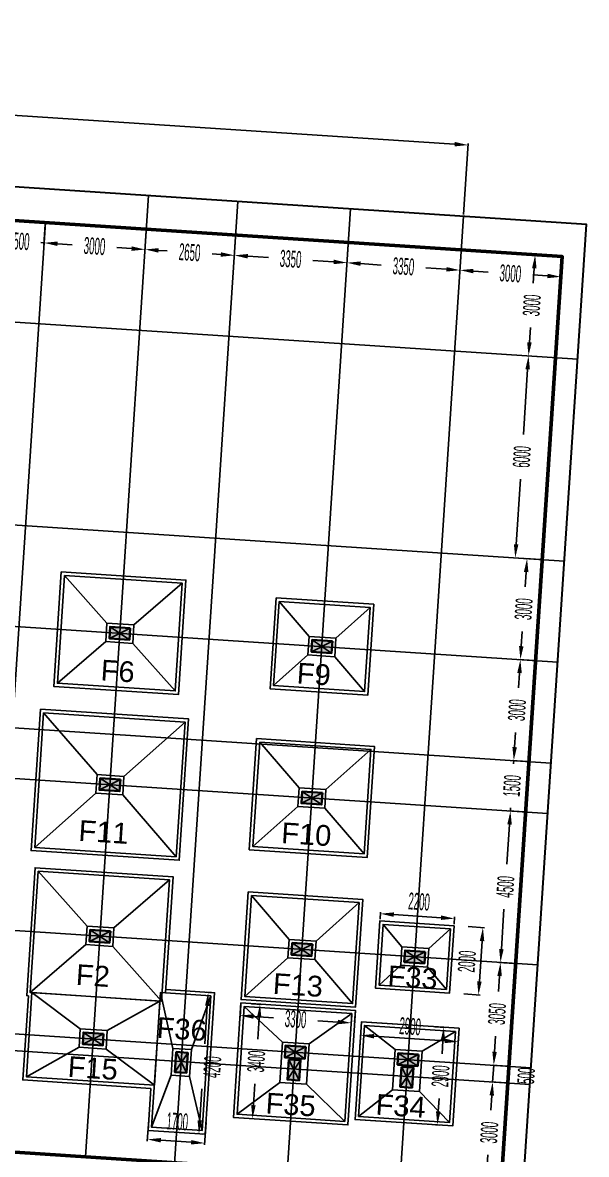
# Model space of a CAD drawing. Header units: millimetres. Extents: x -3092162 to 4513894, y -12317808 to 1849994.
# Drawn here: x 434222.87 to 434239.58, y -5893683.88 to -5893650.34 of the extents above; entities that cross this region are included whole.
import ezdxf

# ---------------------------------------------------------------- set-up
doc = ezdxf.new("R2010")
doc.units = ezdxf.units.MM
doc.header["$LTSCALE"] = 2
doc.header["$MEASUREMENT"] = 0
doc.header["$PDMODE"] = 34
doc.header["$PDSIZE"] = 500
doc.layers.add('cent lines', color=161, linetype='Continuous')
doc.layers.add('sree dim', color=7, linetype='Continuous')
for name, color, linetype, lineweight in [('coloumn', 10, 'Continuous', 35), ('FOUNDATIONS', 250, 'Continuous', 25), ('LINE', 250, 'Continuous', 20)]:
    doc.layers.add(name, color=color, linetype=linetype, lineweight=lineweight)
doc.styles.add('250', font='ARIALN.TTF', dxfattribs={"width": 0.5, "height": 150})
doc.styles.add('style3', font='arialbi.ttf')
doc.dimstyles.new('250', dxfattribs={"dimscale": 0, "dimtxt": 150, "dimasz": 50, "dimexe": 50, "dimexo": 50, "dimgap": 50, "dimtad": 1, "dimdec": 0, "dimzin": 0, "dimdsep": 46, "dimtxsty": '250', "dimblk": 'OBLIQUE', "dimcen": 100, "dimdle": 50, "dimclrd": 256, "dimclre": 256, "dimclrt": 256, "dimadec": 0, "dimazin": 2, "dimtfac": 1, "dimtdec": 0, "dimtofl": 0, "dimtmove": 1, "dimatfit": 0, "dimfxl": 50, "dimtolj": 1, "dimtzin": 0, "dimlwd": -1, "dimlwe": -1, "dimarcsym": 1})

# ---------------------------------------------------------------- blocks, each defined once
blk = doc.blocks.new('1')
at = {"layer": 'coloumn', "ltscale": 100}
blk.add_hatch(color=256, dxfattribs=at).paths.add_polyline_path([(-2340612, -6246414), (-2340262, -6246414), (-2340262, -6245814), (-2340612, -6245814)])
at = {"layer": 'coloumn', "lineweight": 25, "ltscale": 100}
for p, q in [((-2340262, -6245814), (-2340612, -6246414)), ((-2340612, -6245814), (-2340262, -6246414))]:
    blk.add_line(p, q, dxfattribs=at)
at = {"layer": 'coloumn', "ltscale": 100}
blk.add_lwpolyline([(-2340612, -6246414), (-2340262, -6246414), (-2340262, -6245814), (-2340612, -6245814)], close=True, dxfattribs=at)
blk = doc.blocks.new('*D438')
at = {"layer": 'Defpoints', "color": 0, "linetype": 'Continuous', "ltscale": 100, "transparency": 16777216}
for p in [(-2318476, -7832432), (-2318476, -7832643), (-2316276, -7832643)]:
    blk.add_point(p, dxfattribs=at)
at = {"layer": 'FOUNDATIONS', "ltscale": 100, "transparency": 16777216}
for p, q in [((-2318476, -7832593), (-2318476, -7832382)), ((-2316676, -7832432), (-2318076, -7832432)), ((-2316276, -7832593), (-2316276, -7832382))]:
    blk.add_line(p, q, dxfattribs=at)
at = {"layer": 'FOUNDATIONS', "linetype": 'Continuous', "ltscale": 100, "transparency": 16777216}
for points in [[(-2318076, -7832365), (-2318076, -7832499), (-2318476, -7832432)], [(-2316676, -7832365), (-2316676, -7832499), (-2316276, -7832432)]]:
    blk.add_solid(points, dxfattribs=at)
at = {"layer": 'FOUNDATIONS', "linetype": 'Continuous', "lineweight": 25, "ltscale": 100, "transparency": 16777216, "insert": (-2317354, -7832001), "char_height": 500, "attachment_point": 5, "style": '250'}
blk.add_mtext('\\A1;2200', dxfattribs=at)
blk = doc.blocks.new('*D392')
at = {"layer": 'Defpoints', "color": 0, "linetype": 'Continuous', "ltscale": 100, "transparency": 16777216}
for p in [(-2318826, -7836068), (-2315926, -7836353), (-2318826, -7836453)]:
    blk.add_point(p, dxfattribs=at)
at = {"layer": 'FOUNDATIONS', "ltscale": 100, "transparency": 16777216}
for p, q in [((-2318826, -7836403), (-2318826, -7836018)), ((-2315926, -7836303), (-2315926, -7836018)), ((-2316326, -7836068), (-2318426, -7836068))]:
    blk.add_line(p, q, dxfattribs=at)
at = {"layer": 'FOUNDATIONS', "linetype": 'Continuous', "ltscale": 100, "transparency": 16777216}
for points in [[(-2318426, -7836001), (-2318426, -7836135), (-2318826, -7836068)], [(-2316326, -7836001), (-2316326, -7836135), (-2315926, -7836068)]]:
    blk.add_solid(points, dxfattribs=at)
at = {"layer": 'FOUNDATIONS', "linetype": 'Continuous', "lineweight": 25, "ltscale": 100, "transparency": 16777216, "insert": (-2317377, -7835708), "char_height": 500, "attachment_point": 5, "style": '250'}
blk.add_mtext('\\A1;2900', dxfattribs=at)
blk = doc.blocks.new('*D393')
at = {"layer": 'Defpoints', "color": 0, "linetype": 'Continuous', "ltscale": 100, "transparency": 16777216}
for p in [(-2316700, -7835668), (-2316381, -7835668), (-2316700, -7838568)]:
    blk.add_point(p, dxfattribs=at)
at = {"layer": 'FOUNDATIONS', "ltscale": 100, "transparency": 16777216}
for p, q in [((-2316650, -7835668), (-2316331, -7835668)), ((-2316381, -7836068), (-2316381, -7836452)), ((-2316381, -7838168), (-2316381, -7837784)), ((-2316650, -7838568), (-2316331, -7838568))]:
    blk.add_line(p, q, dxfattribs=at)
at = {"layer": 'FOUNDATIONS', "linetype": 'Continuous', "ltscale": 100, "transparency": 16777216}
for points in [[(-2316448, -7836068), (-2316315, -7836068), (-2316381, -7835668)], [(-2316448, -7838168), (-2316315, -7838168), (-2316381, -7838568)]]:
    blk.add_solid(points, dxfattribs=at)
at = {"layer": 'FOUNDATIONS', "linetype": 'Continuous', "lineweight": 25, "ltscale": 100, "transparency": 16777216, "insert": (-2316381, -7837118), "char_height": 500, "attachment_point": 5, "rotation": 90, "style": '250'}
blk.add_mtext('\\A1;2900', dxfattribs=at)
blk = doc.blocks.new('*D394')
at = {"layer": 'Defpoints', "color": 0, "linetype": 'Continuous', "ltscale": 100, "transparency": 16777216}
for p in [(-2322426, -7835343), (-2319126, -7835443), (-2322426, -7835718)]:
    blk.add_point(p, dxfattribs=at)
at = {"layer": 'FOUNDATIONS', "ltscale": 100, "transparency": 16777216}
for p, q in [((-2322426, -7835393), (-2322426, -7835768)), ((-2319126, -7835493), (-2319126, -7835768)), ((-2322026, -7835718), (-2321438, -7835718)), ((-2319526, -7835718), (-2320113, -7835718))]:
    blk.add_line(p, q, dxfattribs=at)
at = {"layer": 'FOUNDATIONS', "linetype": 'Continuous', "ltscale": 100, "transparency": 16777216}
for points in [[(-2322026, -7835651), (-2322026, -7835785), (-2322426, -7835718)], [(-2319526, -7835651), (-2319526, -7835785), (-2319126, -7835718)]]:
    blk.add_solid(points, dxfattribs=at)
at = {"layer": 'FOUNDATIONS', "linetype": 'Continuous', "lineweight": 25, "ltscale": 100, "transparency": 16777216, "insert": (-2320776, -7835718), "char_height": 500, "attachment_point": 5, "style": '250'}
blk.add_mtext('\\A1;3300', dxfattribs=at)
blk = doc.blocks.new('*D395')
at = {"layer": 'Defpoints', "color": 0, "linetype": 'Continuous', "ltscale": 100, "transparency": 16777216}
for p in [(-2322161, -7835343), (-2322161, -7838743), (-2321859, -7838743)]:
    blk.add_point(p, dxfattribs=at)
at = {"layer": 'FOUNDATIONS', "ltscale": 100, "transparency": 16777216}
for p, q in [((-2322111, -7835343), (-2321809, -7835343)), ((-2321859, -7835743), (-2321859, -7836381)), ((-2321859, -7838343), (-2321859, -7837705)), ((-2322111, -7838743), (-2321809, -7838743))]:
    blk.add_line(p, q, dxfattribs=at)
at = {"layer": 'FOUNDATIONS', "linetype": 'Continuous', "ltscale": 100, "transparency": 16777216}
for points in [[(-2321925, -7835743), (-2321792, -7835743), (-2321859, -7835343)], [(-2321925, -7838343), (-2321792, -7838343), (-2321859, -7838743)]]:
    blk.add_solid(points, dxfattribs=at)
at = {"layer": 'FOUNDATIONS', "linetype": 'Continuous', "lineweight": 25, "ltscale": 100, "transparency": 16777216, "insert": (-2321859, -7837043), "char_height": 500, "attachment_point": 5, "rotation": 90, "style": '250'}
blk.add_mtext('\\A1;3400', dxfattribs=at)
blk = doc.blocks.new('*D396')
at = {"layer": 'Defpoints', "color": 0, "linetype": 'Continuous', "ltscale": 100, "transparency": 16777216}
for p in [(-2324926, -7838932), (-2323226, -7838894), (-2324926, -7839560)]:
    blk.add_point(p, dxfattribs=at)
at = {"layer": 'FOUNDATIONS', "ltscale": 100, "transparency": 16777216}
for p, q in [((-2324926, -7838982), (-2324926, -7839610)), ((-2323226, -7838944), (-2323226, -7839610)), ((-2323626, -7839560), (-2324526, -7839560))]:
    blk.add_line(p, q, dxfattribs=at)
at = {"layer": 'FOUNDATIONS', "linetype": 'Continuous', "ltscale": 100, "transparency": 16777216}
for points in [[(-2324526, -7839493), (-2324526, -7839626), (-2324926, -7839560)], [(-2323626, -7839493), (-2323626, -7839626), (-2323226, -7839560)]]:
    blk.add_solid(points, dxfattribs=at)
at = {"layer": 'FOUNDATIONS', "linetype": 'Continuous', "lineweight": 25, "ltscale": 100, "transparency": 16777216, "insert": (-2324076, -7838973), "char_height": 500, "attachment_point": 5, "style": '250'}
blk.add_mtext('\\A1;1700', dxfattribs=at)
blk = doc.blocks.new('*D397')
at = {"layer": 'Defpoints', "color": 0, "linetype": 'Continuous', "ltscale": 100, "transparency": 16777216}
for p in [(-2323263, -7835093), (-2323415, -7839293), (-2323248, -7839293)]:
    blk.add_point(p, dxfattribs=at)
at = {"layer": 'FOUNDATIONS', "ltscale": 100, "transparency": 16777216}
for p, q in [((-2323313, -7835093), (-2323465, -7835093)), ((-2323415, -7835493), (-2323415, -7836626)), ((-2323415, -7838893), (-2323415, -7837961)), ((-2323298, -7839293), (-2323465, -7839293))]:
    blk.add_line(p, q, dxfattribs=at)
at = {"layer": 'FOUNDATIONS', "linetype": 'Continuous', "ltscale": 100, "transparency": 16777216}
for points in [[(-2323482, -7835493), (-2323349, -7835493), (-2323415, -7835093)], [(-2323482, -7838893), (-2323349, -7838893), (-2323415, -7839293)]]:
    blk.add_solid(points, dxfattribs=at)
at = {"layer": 'FOUNDATIONS', "linetype": 'Continuous', "lineweight": 25, "ltscale": 100, "transparency": 16777216, "insert": (-2323147, -7837294), "char_height": 500, "attachment_point": 5, "rotation": 90, "style": '250'}
blk.add_mtext('\\A1;4200', dxfattribs=at)
blk = doc.blocks.new('*D399')
at = {"layer": 'Defpoints', "color": 0, "linetype": 'Continuous', "ltscale": 100, "transparency": 16777216}
for p in [(-2315906, -7832643), (-2315906, -7834643), (-2315417, -7834643)]:
    blk.add_point(p, dxfattribs=at)
at = {"layer": 'FOUNDATIONS', "ltscale": 100, "transparency": 16777216}
for p, q in [((-2315856, -7832643), (-2315367, -7832643)), ((-2315417, -7833043), (-2315417, -7834243)), ((-2315856, -7834643), (-2315367, -7834643))]:
    blk.add_line(p, q, dxfattribs=at)
at = {"layer": 'FOUNDATIONS', "linetype": 'Continuous', "ltscale": 100, "transparency": 16777216}
for points in [[(-2315484, -7833043), (-2315350, -7833043), (-2315417, -7832643)], [(-2315484, -7834243), (-2315350, -7834243), (-2315417, -7834643)]]:
    blk.add_solid(points, dxfattribs=at)
at = {"layer": 'FOUNDATIONS', "linetype": 'Continuous', "lineweight": 25, "ltscale": 100, "transparency": 16777216, "insert": (-2315824, -7833675), "char_height": 500, "attachment_point": 5, "rotation": 90, "style": '250'}
blk.add_mtext('\\A1;2000', dxfattribs=at)
blk = doc.blocks.new('*D415')
at = {"layer": 'Defpoints', "color": 0, "linetype": 'Continuous', "ltscale": 100, "transparency": 16777216}
for p in [(-2331226, -7812643), (-2329726, -7812643), (-2329726, -7813243)]:
    blk.add_point(p, dxfattribs=at)
at = {"layer": 'sree dim', "ltscale": 100, "transparency": 16777216}
for p, q in [((-2331226, -7812693), (-2331226, -7813293)), ((-2329726, -7812693), (-2329726, -7813293)), ((-2331226, -7813243), (-2331127, -7813243)), ((-2329726, -7813243), (-2329826, -7813243))]:
    blk.add_line(p, q, dxfattribs=at)
at = {"layer": 'sree dim', "linetype": 'Continuous', "lineweight": 25, "ltscale": 100, "transparency": 16777216, "insert": (-2330476, -7813243), "char_height": 500, "attachment_point": 5, "style": '250'}
blk.add_mtext('\\A1;1500', dxfattribs=at)
blk = doc.blocks.new('*D483')
at = {"layer": 'Defpoints', "color": 0, "linetype": 'Continuous', "ltscale": 100, "transparency": 16777216}
for p in [(-2326726, -7812643), (-2324076, -7812643), (-2324076, -7813243)]:
    blk.add_point(p, dxfattribs=at)
at = {"layer": 'sree dim', "ltscale": 100, "transparency": 16777216}
for p, q in [((-2326726, -7812693), (-2326726, -7813293)), ((-2324076, -7812693), (-2324076, -7813293)), ((-2326326, -7813243), (-2326067, -7813243)), ((-2324476, -7813243), (-2324735, -7813243))]:
    blk.add_line(p, q, dxfattribs=at)
at = {"layer": 'sree dim', "linetype": 'Continuous', "ltscale": 100, "transparency": 16777216}
for points in [[(-2326326, -7813177), (-2326326, -7813310), (-2326726, -7813243)], [(-2324476, -7813177), (-2324476, -7813310), (-2324076, -7813243)]]:
    blk.add_solid(points, dxfattribs=at)
at = {"layer": 'sree dim', "linetype": 'Continuous', "lineweight": 25, "ltscale": 100, "transparency": 16777216, "insert": (-2325401, -7813243), "char_height": 500, "attachment_point": 5, "style": '250'}
blk.add_mtext('\\A1;2650', dxfattribs=at)
blk = doc.blocks.new('*D416')
at = {"layer": 'Defpoints', "color": 0, "linetype": 'Continuous', "ltscale": 100, "transparency": 16777216}
for p in [(-2324076, -7812643), (-2320726, -7812643), (-2320726, -7813243)]:
    blk.add_point(p, dxfattribs=at)
at = {"layer": 'sree dim', "ltscale": 100, "transparency": 16777216}
for p, q in [((-2324076, -7812693), (-2324076, -7813293)), ((-2320726, -7812693), (-2320726, -7813293)), ((-2323676, -7813243), (-2323063, -7813243)), ((-2321126, -7813243), (-2321739, -7813243))]:
    blk.add_line(p, q, dxfattribs=at)
at = {"layer": 'sree dim', "linetype": 'Continuous', "ltscale": 100, "transparency": 16777216}
for points in [[(-2323676, -7813177), (-2323676, -7813310), (-2324076, -7813243)], [(-2321126, -7813177), (-2321126, -7813310), (-2320726, -7813243)]]:
    blk.add_solid(points, dxfattribs=at)
at = {"layer": 'sree dim', "linetype": 'Continuous', "lineweight": 25, "ltscale": 100, "transparency": 16777216, "insert": (-2322401, -7813243), "char_height": 500, "attachment_point": 5, "style": '250'}
blk.add_mtext('\\A1;3350', dxfattribs=at)
blk = doc.blocks.new('*D484')
at = {"layer": 'Defpoints', "color": 0, "linetype": 'Continuous', "ltscale": 100, "transparency": 16777216}
for p in [(-2317376, -7812643), (-2314376, -7812643), (-2314376, -7813243)]:
    blk.add_point(p, dxfattribs=at)
at = {"layer": 'sree dim', "ltscale": 100, "transparency": 16777216}
for p, q in [((-2317376, -7812693), (-2317376, -7813293)), ((-2314376, -7812693), (-2314376, -7813293)), ((-2316976, -7813243), (-2316538, -7813243)), ((-2314776, -7813243), (-2315214, -7813243))]:
    blk.add_line(p, q, dxfattribs=at)
at = {"layer": 'sree dim', "linetype": 'Continuous', "ltscale": 100, "transparency": 16777216}
for points in [[(-2316976, -7813177), (-2316976, -7813310), (-2317376, -7813243)], [(-2314776, -7813177), (-2314776, -7813310), (-2314376, -7813243)]]:
    blk.add_solid(points, dxfattribs=at)
at = {"layer": 'sree dim', "linetype": 'Continuous', "lineweight": 25, "ltscale": 100, "transparency": 16777216, "insert": (-2315876, -7813243), "char_height": 500, "attachment_point": 5, "style": '250'}
blk.add_mtext('\\A1;3000', dxfattribs=at)
blk = doc.blocks.new('*D485')
at = {"layer": 'Defpoints', "color": 0, "linetype": 'Continuous', "ltscale": 100, "transparency": 16777216}
for p in [(-2314726, -7812643), (-2315180, -7815643), (-2314726, -7815643)]:
    blk.add_point(p, dxfattribs=at)
at = {"layer": 'sree dim', "ltscale": 100, "transparency": 16777216}
for p, q in [((-2314776, -7812643), (-2315230, -7812643)), ((-2315180, -7813043), (-2315180, -7813481)), ((-2315180, -7815243), (-2315180, -7814805)), ((-2314776, -7815643), (-2315230, -7815643))]:
    blk.add_line(p, q, dxfattribs=at)
at = {"layer": 'sree dim', "linetype": 'Continuous', "ltscale": 100, "transparency": 16777216}
for points in [[(-2315247, -7813043), (-2315113, -7813043), (-2315180, -7812643)], [(-2315247, -7815243), (-2315113, -7815243), (-2315180, -7815643)]]:
    blk.add_solid(points, dxfattribs=at)
at = {"layer": 'sree dim', "linetype": 'Continuous', "lineweight": 25, "ltscale": 100, "transparency": 16777216, "insert": (-2315180, -7814143), "char_height": 500, "attachment_point": 5, "rotation": 90, "style": '250'}
blk.add_mtext('\\A1;3000', dxfattribs=at)
blk = doc.blocks.new('*D486')
at = {"layer": 'Defpoints', "color": 0, "linetype": 'Continuous', "ltscale": 100, "transparency": 16777216}
for p in [(-2314726, -7815643), (-2315180, -7821643), (-2314376, -7821643)]:
    blk.add_point(p, dxfattribs=at)
at = {"layer": 'sree dim', "ltscale": 100, "transparency": 16777216}
for p, q in [((-2314776, -7815643), (-2315230, -7815643)), ((-2315180, -7816043), (-2315180, -7817982)), ((-2315180, -7821243), (-2315180, -7819304)), ((-2314426, -7821643), (-2315230, -7821643))]:
    blk.add_line(p, q, dxfattribs=at)
at = {"layer": 'sree dim', "linetype": 'Continuous', "ltscale": 100, "transparency": 16777216}
for points in [[(-2315247, -7816043), (-2315113, -7816043), (-2315180, -7815643)], [(-2315247, -7821243), (-2315113, -7821243), (-2315180, -7821643)]]:
    blk.add_solid(points, dxfattribs=at)
at = {"layer": 'sree dim', "linetype": 'Continuous', "lineweight": 25, "ltscale": 100, "transparency": 16777216, "insert": (-2315180, -7818643), "char_height": 500, "attachment_point": 5, "rotation": 90, "style": '250'}
blk.add_mtext('\\A1;6000', dxfattribs=at)
blk = doc.blocks.new('*D487')
at = {"layer": 'Defpoints', "color": 0, "linetype": 'Continuous', "ltscale": 100, "transparency": 16777216}
for p in [(-2314376, -7821643), (-2314830, -7824643), (-2314376, -7824643)]:
    blk.add_point(p, dxfattribs=at)
at = {"layer": 'sree dim', "ltscale": 100, "transparency": 16777216}
for p, q in [((-2314426, -7821643), (-2314880, -7821643)), ((-2314830, -7822043), (-2314830, -7822481)), ((-2314830, -7824243), (-2314830, -7823805)), ((-2314426, -7824643), (-2314880, -7824643))]:
    blk.add_line(p, q, dxfattribs=at)
at = {"layer": 'sree dim', "linetype": 'Continuous', "ltscale": 100, "transparency": 16777216}
for points in [[(-2314897, -7822043), (-2314763, -7822043), (-2314830, -7821643)], [(-2314897, -7824243), (-2314763, -7824243), (-2314830, -7824643)]]:
    blk.add_solid(points, dxfattribs=at)
at = {"layer": 'sree dim', "linetype": 'Continuous', "lineweight": 25, "ltscale": 100, "transparency": 16777216, "insert": (-2314830, -7823143), "char_height": 500, "attachment_point": 5, "rotation": 90, "style": '250'}
blk.add_mtext('\\A1;3000', dxfattribs=at)
blk = doc.blocks.new('*D488')
at = {"layer": 'Defpoints', "color": 0, "linetype": 'Continuous', "ltscale": 100, "transparency": 16777216}
for p in [(-2314376, -7824643), (-2314830, -7827643), (-2314376, -7827643)]:
    blk.add_point(p, dxfattribs=at)
at = {"layer": 'sree dim', "ltscale": 100, "transparency": 16777216}
for p, q in [((-2314426, -7824643), (-2314880, -7824643)), ((-2314830, -7825043), (-2314830, -7825481)), ((-2314830, -7827243), (-2314830, -7826805)), ((-2314426, -7827643), (-2314880, -7827643))]:
    blk.add_line(p, q, dxfattribs=at)
at = {"layer": 'sree dim', "linetype": 'Continuous', "ltscale": 100, "transparency": 16777216}
for points in [[(-2314897, -7825043), (-2314763, -7825043), (-2314830, -7824643)], [(-2314897, -7827243), (-2314763, -7827243), (-2314830, -7827643)]]:
    blk.add_solid(points, dxfattribs=at)
at = {"layer": 'sree dim', "linetype": 'Continuous', "lineweight": 25, "ltscale": 100, "transparency": 16777216, "insert": (-2314830, -7826143), "char_height": 500, "attachment_point": 5, "rotation": 90, "style": '250'}
blk.add_mtext('\\A1;3000', dxfattribs=at)
blk = doc.blocks.new('*D489')
at = {"layer": 'Defpoints', "color": 0, "linetype": 'Continuous', "ltscale": 100, "transparency": 16777216}
for p in [(-2314376, -7827643), (-2314830, -7829143), (-2314376, -7829143)]:
    blk.add_point(p, dxfattribs=at)
at = {"layer": 'sree dim', "ltscale": 100, "transparency": 16777216}
for p, q in [((-2314426, -7827643), (-2314880, -7827643)), ((-2314830, -7827643), (-2314830, -7827742)), ((-2314426, -7829143), (-2314880, -7829143)), ((-2314830, -7829143), (-2314830, -7829043))]:
    blk.add_line(p, q, dxfattribs=at)
at = {"layer": 'sree dim', "linetype": 'Continuous', "lineweight": 25, "ltscale": 100, "transparency": 16777216, "insert": (-2314830, -7828393), "char_height": 500, "attachment_point": 5, "rotation": 90, "style": '250'}
blk.add_mtext('\\A1;1500', dxfattribs=at)
blk = doc.blocks.new('*D490')
at = {"layer": 'Defpoints', "color": 0, "linetype": 'Continuous', "ltscale": 100, "transparency": 16777216}
for p in [(-2314376, -7829143), (-2314830, -7833643), (-2314376, -7833643)]:
    blk.add_point(p, dxfattribs=at)
at = {"layer": 'sree dim', "ltscale": 100, "transparency": 16777216}
for p, q in [((-2314426, -7829143), (-2314880, -7829143)), ((-2314830, -7829543), (-2314830, -7830725)), ((-2314830, -7833243), (-2314830, -7832061)), ((-2314426, -7833643), (-2314880, -7833643))]:
    blk.add_line(p, q, dxfattribs=at)
at = {"layer": 'sree dim', "linetype": 'Continuous', "ltscale": 100, "transparency": 16777216}
for points in [[(-2314897, -7829543), (-2314763, -7829543), (-2314830, -7829143)], [(-2314897, -7833243), (-2314763, -7833243), (-2314830, -7833643)]]:
    blk.add_solid(points, dxfattribs=at)
at = {"layer": 'sree dim', "linetype": 'Continuous', "lineweight": 25, "ltscale": 100, "transparency": 16777216, "insert": (-2314830, -7831393), "char_height": 500, "attachment_point": 5, "rotation": 90, "style": '250'}
blk.add_mtext('\\A1;4500', dxfattribs=at)
blk = doc.blocks.new('*D491')
at = {"layer": 'Defpoints', "color": 0, "linetype": 'Continuous', "ltscale": 100, "transparency": 16777216}
for p in [(-2314376, -7833643), (-2314830, -7836693), (-2314376, -7836693)]:
    blk.add_point(p, dxfattribs=at)
at = {"layer": 'sree dim', "ltscale": 100, "transparency": 16777216}
for p, q in [((-2314426, -7833643), (-2314880, -7833643)), ((-2314830, -7834043), (-2314830, -7834506)), ((-2314830, -7836293), (-2314830, -7835830)), ((-2314426, -7836693), (-2314880, -7836693))]:
    blk.add_line(p, q, dxfattribs=at)
at = {"layer": 'sree dim', "linetype": 'Continuous', "ltscale": 100, "transparency": 16777216}
for points in [[(-2314897, -7834043), (-2314763, -7834043), (-2314830, -7833643)], [(-2314897, -7836293), (-2314763, -7836293), (-2314830, -7836693)]]:
    blk.add_solid(points, dxfattribs=at)
at = {"layer": 'sree dim', "linetype": 'Continuous', "lineweight": 25, "ltscale": 100, "transparency": 16777216, "insert": (-2314830, -7835168), "char_height": 500, "attachment_point": 5, "rotation": 90, "style": '250'}
blk.add_mtext('\\A1;3050', dxfattribs=at)
blk = doc.blocks.new('*D492')
at = {"layer": 'Defpoints', "color": 0, "linetype": 'Continuous', "ltscale": 100, "transparency": 16777216}
for p in [(-2314376, -7836693), (-2314830, -7837193), (-2314376, -7837193)]:
    blk.add_point(p, dxfattribs=at)
at = {"layer": 'sree dim', "ltscale": 100, "transparency": 16777216}
for p, q in [((-2314426, -7836693), (-2314880, -7836693)), ((-2314830, -7836693), (-2314830, -7837193)), ((-2314426, -7837193), (-2314880, -7837193))]:
    blk.add_line(p, q, dxfattribs=at)
at = {"layer": 'sree dim', "linetype": 'Continuous', "lineweight": 25, "ltscale": 100, "transparency": 16777216, "insert": (-2313850, -7836943), "char_height": 500, "attachment_point": 5, "rotation": 90, "style": '250'}
blk.add_mtext('\\A1;500', dxfattribs=at)
blk = doc.blocks.new('*D493')
at = {"layer": 'Defpoints', "color": 0, "linetype": 'Continuous', "ltscale": 100, "transparency": 16777216}
for p in [(-2314376, -7837193), (-2314830, -7840193), (-2314376, -7840193)]:
    blk.add_point(p, dxfattribs=at)
at = {"layer": 'sree dim', "ltscale": 100, "transparency": 16777216}
for p, q in [((-2314426, -7837193), (-2314880, -7837193)), ((-2314830, -7837593), (-2314830, -7838031)), ((-2314830, -7839793), (-2314830, -7839355)), ((-2314426, -7840193), (-2314880, -7840193))]:
    blk.add_line(p, q, dxfattribs=at)
at = {"layer": 'sree dim', "linetype": 'Continuous', "ltscale": 100, "transparency": 16777216}
for points in [[(-2314897, -7837593), (-2314763, -7837593), (-2314830, -7837193)], [(-2314897, -7839793), (-2314763, -7839793), (-2314830, -7840193)]]:
    blk.add_solid(points, dxfattribs=at)
at = {"layer": 'sree dim', "linetype": 'Continuous', "lineweight": 25, "ltscale": 100, "transparency": 16777216, "insert": (-2314830, -7838693), "char_height": 500, "attachment_point": 5, "rotation": 90, "style": '250'}
blk.add_mtext('\\A1;3000', dxfattribs=at)
blk = doc.blocks.new('*D556')
at = {"layer": 'Defpoints', "color": 0, "linetype": 'Continuous', "ltscale": 100, "transparency": 16777216}
for p in [(-2317376, -7809526), (-2400906, -7811643), (-2317376, -7811643)]:
    blk.add_point(p, dxfattribs=at)
at = {"layer": 'sree dim', "ltscale": 100, "transparency": 16777216}
for p, q in [((-2400906, -7811593), (-2400906, -7809476)), ((-2400506, -7809526), (-2359962, -7809526)), ((-2317776, -7809526), (-2358320, -7809526)), ((-2317376, -7811593), (-2317376, -7809476))]:
    blk.add_line(p, q, dxfattribs=at)
at = {"layer": 'sree dim', "linetype": 'Continuous', "ltscale": 100, "transparency": 16777216}
for points in [[(-2400506, -7809460), (-2400506, -7809593), (-2400906, -7809526)], [(-2317776, -7809460), (-2317776, -7809593), (-2317376, -7809526)]]:
    blk.add_solid(points, dxfattribs=at)
at = {"layer": 'sree dim', "linetype": 'Continuous', "lineweight": 25, "ltscale": 100, "transparency": 16777216, "insert": (-2359141, -7809526), "char_height": 500, "attachment_point": 5, "style": '250'}
blk.add_mtext('\\A1;83530', dxfattribs=at)
blk = doc.blocks.new('*D422')
at = {"layer": 'Defpoints', "color": 0, "linetype": 'Continuous', "ltscale": 100, "transparency": 16777216}
for p in [(-2329726, -7812643), (-2326726, -7812643), (-2326726, -7813243)]:
    blk.add_point(p, dxfattribs=at)
at = {"layer": 'sree dim', "ltscale": 100, "transparency": 16777216}
for p, q in [((-2329726, -7812693), (-2329726, -7813293)), ((-2326726, -7812693), (-2326726, -7813293)), ((-2329326, -7813243), (-2328888, -7813243)), ((-2327126, -7813243), (-2327564, -7813243))]:
    blk.add_line(p, q, dxfattribs=at)
at = {"layer": 'sree dim', "linetype": 'Continuous', "ltscale": 100, "transparency": 16777216}
for points in [[(-2329326, -7813177), (-2329326, -7813310), (-2329726, -7813243)], [(-2327126, -7813177), (-2327126, -7813310), (-2326726, -7813243)]]:
    blk.add_solid(points, dxfattribs=at)
at = {"layer": 'sree dim', "linetype": 'Continuous', "lineweight": 25, "ltscale": 100, "transparency": 16777216, "insert": (-2328226, -7813243), "char_height": 500, "attachment_point": 5, "style": '250'}
blk.add_mtext('\\A1;3000', dxfattribs=at)
blk = doc.blocks.new('*D423')
at = {"layer": 'Defpoints', "color": 0, "linetype": 'Continuous', "ltscale": 100, "transparency": 16777216}
for p in [(-2320726, -7812643), (-2317376, -7812643), (-2317376, -7813243)]:
    blk.add_point(p, dxfattribs=at)
at = {"layer": 'sree dim', "ltscale": 100, "transparency": 16777216}
for p, q in [((-2320726, -7812693), (-2320726, -7813293)), ((-2317376, -7812693), (-2317376, -7813293)), ((-2320326, -7813243), (-2319713, -7813243)), ((-2317776, -7813243), (-2318389, -7813243))]:
    blk.add_line(p, q, dxfattribs=at)
at = {"layer": 'sree dim', "linetype": 'Continuous', "ltscale": 100, "transparency": 16777216}
for points in [[(-2320326, -7813177), (-2320326, -7813310), (-2320726, -7813243)], [(-2317776, -7813177), (-2317776, -7813310), (-2317376, -7813243)]]:
    blk.add_solid(points, dxfattribs=at)
at = {"layer": 'sree dim', "linetype": 'Continuous', "lineweight": 25, "ltscale": 100, "transparency": 16777216, "insert": (-2319051, -7813243), "char_height": 500, "attachment_point": 5, "style": '250'}
blk.add_mtext('\\A1;3350', dxfattribs=at)
blk = doc.blocks.new('FKU')
at = {"layer": 'cent lines', "lineweight": 30, "ltscale": 0.01}
blk.add_lwpolyline([(-2404906.1, -7892742.9), (-2313726.1, -7892742.9), (-2313726.1, -7811642.9), (-2404906.1, -7811642.9)], close=True, dxfattribs=at)
at = {"layer": 'cent lines', "ltscale": 0.01}
for points in [[(-2326726.1, -7840192.9), (-2326726.1, -7811642.9)], [(-2324076.1, -7892742.9), (-2324076.1, -7811642.9)], [(-2320726.1, -7892742.9), (-2320726.1, -7811642.9)], [(-2317376.1, -7892742.9), (-2317376.1, -7811642.9)], [(-2329726.1, -7892742.9), (-2329726.1, -7812642.9)], [(-2404906.1, -7815642.9), (-2313726.1, -7815642.9)], [(-2404906.1, -7821642.9), (-2313726.1, -7821642.9)], [(-2404906.1, -7824642.9), (-2313726.1, -7824642.9)], [(-2404906.1, -7827642.9), (-2313726.1, -7827642.9)], [(-2404906.1, -7829142.9), (-2313726.1, -7829142.9)], [(-2404906.1, -7833642.9), (-2313726.1, -7833642.9)], [(-2404906.1, -7836692.9), (-2313726.1, -7836692.9)], [(-2404906.1, -7837192.9), (-2313726.1, -7837192.9)]]:
    blk.add_lwpolyline(points, dxfattribs=at)
at = {"layer": 'cent lines', "color": 1, "lineweight": 53, "ltscale": 0.01}
blk.add_lwpolyline([(-2314376.1, -7840192.9), (-2403906.1, -7840192.9), (-2403906.1, -7812642.9), (-2314376.1, -7812642.9)], close=True, dxfattribs=at)
at = {"layer": 'FOUNDATIONS', "linetype": 'Continuous', "lineweight": 25, "ltscale": 100}
for p, q in [((-2327126.1, -7824367.9), (-2328476.1, -7823042.9)), ((-2326326.1, -7824367.9), (-2324976.1, -7823042.9)), ((-2321126.1, -7824367.9), (-2322076.1, -7823392.9)), ((-2320326.1, -7824367.9), (-2319376.1, -7823392.9)), ((-2327126.1, -7824917.9), (-2328476.1, -7826242.9)), ((-2326326.1, -7824917.9), (-2324976.1, -7826242.9)), ((-2321126.1, -7824917.9), (-2322076.1, -7825892.9)), ((-2320326.1, -7824917.9), (-2319376.1, -7825892.9)), ((-2327126.1, -7828867.9), (-2328826.1, -7827142.9)), ((-2326326.1, -7828867.9), (-2324626.1, -7827142.9)), ((-2321126.1, -7828867.9), (-2322376.1, -7827592.9)), ((-2320326.1, -7828867.9), (-2319076.1, -7827592.9)), ((-2327126.1, -7829417.9), (-2328826.1, -7831142.9)), ((-2326326.1, -7829417.9), (-2324626.1, -7831142.9)), ((-2321126.1, -7829417.9), (-2322376.1, -7830692.9)), ((-2320326.1, -7829417.9), (-2319076.1, -7830692.9)), ((-2327126.1, -7833367.9), (-2328676.1, -7831842.9)), ((-2326326.1, -7833367.9), (-2324776.1, -7831842.9)), ((-2321126.1, -7833367.9), (-2322326.1, -7832142.9)), ((-2320326.1, -7833367.9), (-2319126.1, -7832142.9)), ((-2327126.1, -7833917.9), (-2328676.1, -7835442.9)), ((-2326326.1, -7833917.9), (-2324776.1, -7835442.9)), ((-2321126.1, -7833917.9), (-2322326.1, -7835142.9)), ((-2320326.1, -7833917.9), (-2319126.1, -7835142.9)), ((-2324826.1, -7835192.9), (-2324826.1, -7839192.9)), ((-2324350.7, -7836817.9), (-2324826.1, -7835192.9)), ((-2323800.7, -7836817.9), (-2323326.1, -7835192.9)), ((-2322326.1, -7835142.9), (-2319126.1, -7835142.9)), ((-2327126.1, -7836417.9), (-2328626.1, -7835442.9)), ((-2326326.1, -7836417.9), (-2324826.1, -7835442.9)), ((-2327126.1, -7836967.9), (-2328626.1, -7837942.9)), ((-2326326.1, -7836967.9), (-2324826.1, -7837942.9)), ((-2324350.7, -7837617.9), (-2324826.1, -7839192.9)), ((-2323801.1, -7837617.9), (-2323326.1, -7839192.9)), ((-2328626.1, -7837942.9), (-2324826.1, -7837942.9))]:
    blk.add_line(p, q, dxfattribs=at)
at = {"layer": 'FOUNDATIONS', "ltscale": 100}
for p, q in [((-2316276.1, -7832642.9), (-2318476.1, -7832642.9)), ((-2316276.1, -7834642.9), (-2316276.1, -7832642.9)), ((-2317776.1, -7833367.9), (-2318376.1, -7832742.9)), ((-2316376.1, -7832742.9), (-2318376.1, -7832742.9)), ((-2317776.1, -7833367.9), (-2318376.1, -7832742.9)), ((-2316976.1, -7833367.9), (-2316376.1, -7832742.9)), ((-2316976.1, -7833367.9), (-2316376.1, -7832742.9)), ((-2316376.1, -7832742.9), (-2316376.1, -7834542.9)), ((-2316376.1, -7832742.9), (-2316376.1, -7834542.9)), ((-2316376.1, -7834542.9), (-2316376.1, -7832742.9)), ((-2317776.1, -7833917.9), (-2318376.1, -7834542.9)), ((-2317776.1, -7833917.9), (-2318376.1, -7834542.9)), ((-2316976.1, -7833917.9), (-2316376.1, -7834542.9)), ((-2316976.1, -7833917.9), (-2316376.1, -7834542.9)), ((-2316376.1, -7834542.9), (-2318376.1, -7834542.9)), ((-2316376.1, -7834542.9), (-2318376.1, -7834542.9)), ((-2318376.1, -7834542.9), (-2316376.1, -7834542.9)), ((-2321125.7, -7836417.9), (-2322325.7, -7835442.9)), ((-2321125.7, -7836417.9), (-2322325.7, -7835442.9)), ((-2320325.7, -7836417.9), (-2319125.7, -7835442.9)), ((-2320325.7, -7836417.9), (-2319125.7, -7835442.9)), ((-2318726.1, -7835767.9), (-2318726.1, -7838467.9)), ((-2317776.1, -7836417.9), (-2318726.1, -7835767.9)), ((-2318726.1, -7835767.9), (-2318726.1, -7838467.9)), ((-2317776.1, -7836417.9), (-2318726.1, -7835767.9)), ((-2316976.1, -7836417.9), (-2316026.1, -7835767.9)), ((-2316976.1, -7836417.9), (-2316026.1, -7835767.9)), ((-2321125.7, -7837617.9), (-2322325.7, -7838642.9)), ((-2321125.7, -7837617.9), (-2322325.7, -7838642.9)), ((-2320325.7, -7837617.9), (-2319125.7, -7838642.9)), ((-2320325.7, -7837617.9), (-2319125.7, -7838642.9)), ((-2317776.1, -7837617.9), (-2318726.1, -7838467.9)), ((-2317776.1, -7837617.9), (-2318726.1, -7838467.9)), ((-2316976.1, -7837617.9), (-2316026.1, -7838467.9)), ((-2316976.1, -7837617.9), (-2316026.1, -7838467.9))]:
    blk.add_line(p, q, dxfattribs=at)
at = {"layer": 'FOUNDATIONS', "linetype": 'Continuous', "lineweight": 25, "ltscale": 100}
for points in [[(-2328576.1, -7822942.9), (-2324876.1, -7822942.9), (-2324876.1, -7826342.9), (-2328576.1, -7826342.9)], [(-2328476.1, -7823042.9), (-2324976.1, -7823042.9), (-2324976.1, -7826242.9), (-2328476.1, -7826242.9)], [(-2322176.1, -7823292.9), (-2319276.1, -7823292.9), (-2319276.1, -7825992.9), (-2322176.1, -7825992.9)], [(-2322076.1, -7823392.9), (-2319376.1, -7823392.9), (-2319376.1, -7825892.9), (-2322076.1, -7825892.9)], [(-2327126.1, -7824367.9), (-2326326.1, -7824367.9), (-2326326.1, -7824917.9), (-2327126.1, -7824917.9)], [(-2321126.1, -7824367.9), (-2320326.1, -7824367.9), (-2320326.1, -7824917.9), (-2321126.1, -7824917.9)], [(-2328926.1, -7827042.9), (-2324526.1, -7827042.9), (-2324526.1, -7831242.9), (-2328926.1, -7831242.9)], [(-2328826.1, -7827142.9), (-2324626.1, -7827142.9), (-2324626.1, -7831142.9), (-2328826.1, -7831142.9)], [(-2322476.1, -7827492.9), (-2318976.1, -7827492.9), (-2318976.1, -7830792.9), (-2322476.1, -7830792.9)], [(-2322376.1, -7827592.9), (-2319076.1, -7827592.9), (-2319076.1, -7830692.9), (-2322376.1, -7830692.9)], [(-2327126.1, -7828867.9), (-2326326.1, -7828867.9), (-2326326.1, -7829417.9), (-2327126.1, -7829417.9)], [(-2321126.1, -7828867.9), (-2320326.1, -7828867.9), (-2320326.1, -7829417.9), (-2321126.1, -7829417.9)], [(-2328676.1, -7831842.9), (-2328676.1, -7835442.9), (-2324776.1, -7835442.9), (-2324776.1, -7831842.9)], [(-2322426.1, -7832042.9), (-2319026.1, -7832042.9), (-2319026.1, -7835242.9), (-2322426.1, -7835242.9)], [(-2322326.1, -7832142.9), (-2319126.1, -7832142.9), (-2319126.1, -7835142.9), (-2322326.1, -7835142.9)], [(-2327126.1, -7833367.9), (-2326326.1, -7833367.9), (-2326326.1, -7833917.9), (-2327126.1, -7833917.9)], [(-2321126.1, -7833367.9), (-2320326.1, -7833367.9), (-2320326.1, -7833917.9), (-2321126.1, -7833917.9)], [(-2323326.1, -7835192.9), (-2323326.1, -7839192.9), (-2324826.1, -7839192.9), (-2324826.1, -7835192.9)], [(-2328626.1, -7835442.9), (-2324826.1, -7835442.9), (-2324826.1, -7837942.9), (-2328626.1, -7837942.9)], [(-2327126.1, -7836417.9), (-2326326.1, -7836417.9), (-2326326.1, -7836967.9), (-2327126.1, -7836967.9)], [(-2323801.1, -7836817.9), (-2323801.1, -7837617.9), (-2324351.1, -7837617.9), (-2324351.1, -7836817.9)]]:
    blk.add_lwpolyline(points, close=True, dxfattribs=at)
for points in [[(-2324676.1, -7835192.9), (-2324676.1, -7831742.9), (-2328776.1, -7831742.9), (-2328776.1, -7835542.9), (-2328726.1, -7835542.9)], [(-2324676.1, -7835092.9), (-2323226.1, -7835092.9), (-2323226.1, -7839292.9), (-2324926.1, -7839292.9), (-2324926.1, -7838042.9)], [(-2324926.1, -7838042.9), (-2328726.1, -7838042.9), (-2328726.1, -7835542.9)]]:
    blk.add_lwpolyline(points, dxfattribs=at)
at = {"layer": 'FOUNDATIONS', "ltscale": 100}
for points in [[(-2316276.1, -7832642.9), (-2318476.1, -7832642.9), (-2318476.1, -7834642.9), (-2316276.1, -7834642.9)], [(-2316376.1, -7832742.9), (-2318376.1, -7832742.9), (-2318376.1, -7834542.9), (-2316376.1, -7834542.9)], [(-2316976.1, -7833367.9), (-2317776.1, -7833367.9), (-2317776.1, -7833917.9), (-2316976.1, -7833917.9)], [(-2316976.1, -7833367.9), (-2317776.1, -7833367.9), (-2317776.1, -7833917.9), (-2316976.1, -7833917.9)], [(-2319125.7, -7835442.9), (-2322325.7, -7835442.9), (-2322325.7, -7838642.9), (-2319125.7, -7838642.9)], [(-2319125.7, -7835442.9), (-2322325.7, -7835442.9), (-2322325.7, -7838642.9), (-2319125.7, -7838642.9)], [(-2315926.1, -7835667.9), (-2318826.1, -7835667.9), (-2318826.1, -7838567.9), (-2315926.1, -7838567.9)], [(-2316026.1, -7835767.9), (-2318726.1, -7835767.9), (-2318726.1, -7838467.9), (-2316026.1, -7838467.9)], [(-2316026.1, -7835767.9), (-2318726.1, -7835767.9), (-2318726.1, -7838467.9), (-2316026.1, -7838467.9)], [(-2321125.7, -7837617.9), (-2320325.7, -7837617.9), (-2320325.7, -7836417.9), (-2321125.7, -7836417.9)], [(-2321125.7, -7837617.9), (-2320325.7, -7837617.9), (-2320325.7, -7836417.9), (-2321125.7, -7836417.9)], [(-2317776.1, -7837617.9), (-2316976.1, -7837617.9), (-2316976.1, -7836417.9), (-2317776.1, -7836417.9)], [(-2317776.1, -7837617.9), (-2316976.1, -7837617.9), (-2316976.1, -7836417.9), (-2317776.1, -7836417.9)], [(-2324350.7, -7836817.9), (-2324350.7, -7837617.9), (-2323800.7, -7837617.9), (-2323800.7, -7836817.9)]]:
    blk.add_lwpolyline(points, close=True, dxfattribs=at)
for points in [[(-2319025.7, -7835692.9), (-2319025.7, -7835342.9), (-2322425.7, -7835342.9), (-2322425.7, -7838742.9), (-2319025.7, -7838742.9), (-2319025.7, -7838567.9)], [(-2319025.7, -7838601.5), (-2319025.7, -7835342.9), (-2322425.7, -7835342.9), (-2322425.7, -7838742.9), (-2319025.7, -7838742.9), (-2319025.7, -7838567.9)], [(-2318676.1, -7838567.9), (-2315926.1, -7838567.9), (-2315926.1, -7835667.9), (-2318676.1, -7835667.9)], [(-2318676.1, -7838567.9), (-2315926.1, -7838567.9), (-2315926.1, -7835667.9), (-2318676.1, -7835667.9)]]:
    blk.add_lwpolyline(points, dxfattribs=at)
at = {"layer": 'coloumn', "lineweight": 70, "xscale": -1}
for p, rotation in [((-8572840.1, -10165079.9), 90), ((-8566840.1, -10165079.9), 90), ((-8572840.1, -10169579.9), 90), ((-8566840.1, -10169579.9), 90), ((-8572840.1, -10174079.9), 90), ((-8566840.1, -10174079.9), 90), ((-8563490.1, -10174079.9), 90), ((-8572840.1, -10177129.9), 90), ((-8566840.1, -10177129.9), 90), ((-8563490.1, -10177129.9), 90), ((16360.9, -14083331.9), 180), ((19710.9, -14083331.9), 180), ((23060.5, -14083331.9), 180)]:
    blk.add_blockref('1', p, dxfattribs=dict(at, rotation=rotation))
at = {"layer": 'LINE', "lineweight": 25, "char_height": 614.763, "width": 61500.785, "attachment_point": 3, "style": 'style3'}
for s, insert in [('{\\fArial|b0|i0|c0|p34;F9}', (-2320408.3, -7825165.9)), ('{\\fArial|b0|i0|c0|p34;F6}', (-2326212.3, -7825456.9)), ('{\\fArial|b0|i0|c0|p34;F10}', (-2320079.3, -7829918.4)), ('{\\fArial|b0|i0|c0|p34;F11}', (-2326078.3, -7830245.9)), ('{\\fArial|b0|i0|c0|p34;F33}', (-2316656.8, -7833942.4)), ('{\\fArial|b0|i0|c0|p34;F2}', (-2326354.1, -7834513.7)), ('{\\fArial|b0|i0|c0|p34;F13}', (-2320034.8, -7834393.9)), ('{\\fArial|b0|i0|c0|p34;F36}', (-2323385.3, -7835921.9)), ('{\\fArial|b0|i0|c0|p34;F15}', (-2325938.3, -7837248.9)), ('{\\fArial|b0|i0|c0|p34;F35}', (-2320016.3, -7837944.4)), ('{\\fArial|b0|i0|c0|p34;F34}', (-2316759.7, -7837768.4))]:
    blk.add_mtext(s, dxfattribs=dict(at, insert=insert))
at = {"layer": 'FOUNDATIONS', "linetype": 'Continuous', "lineweight": 25, "ltscale": 100}
for base, p1, p2, angle, override, picture, middle in [((-2318476.1, -7832431.9), (-2316276.1, -7832642.9), (-2318476.1, -7832642.9), 180, {"dimscale": 1, "dimtxt": 600, "dimasz": 400, "dimtad": 0, "dimtfillclr": 256}, '*D438', (-2317354, -7832000.6)), ((-2315417, -7834642.9), (-2315905.6, -7832642.9), (-2315905.6, -7834642.9), 90, {"dimscale": 1, "dimtxt": 600, "dimasz": 400, "dimtad": 0, "dimtfillclr": 256}, '*D399', (-2315824, -7833675.5)), ((-2323415.2, -7839292.9), (-2323262.5, -7835092.9), (-2323248, -7839292.9), 270, {"dimscale": 1, "dimtxt": 600, "dimasz": 400, "dimtad": 0, "dimdle": 20, "dimtfillclr": 256}, '*D397', (-2323147, -7837293.5)), ((-2318826.1, -7836067.9), (-2315926.1, -7836352.7), (-2318826.1, -7836452.7), 180, {"dimscale": 1, "dimtxt": 600, "dimasz": 400, "dimtad": 0, "dimtfillclr": 256}, '*D392', (-2317376.9, -7835708))]:
    dim = blk.add_linear_dim(base=base, p1=p1, p2=p2, angle=angle, dimstyle='250', override=override, dxfattribs=at)
    dim.commit()
    dim.dimension.update_dxf_attribs({"geometry": picture, "text_midpoint": middle, "dimtype": 128})
for base, p1, p2, angle, picture, middle in [((-2322425.7, -7835718.1), (-2319125.7, -7835442.9), (-2322425.7, -7835342.9), 180, '*D394', (-2320775.7, -7835718.1)), ((-2321858.7, -7838742.9), (-2322160.6, -7835342.9), (-2322160.6, -7838742.9), 90, '*D395', (-2321858.7, -7837042.9)), ((-2316381.3, -7835667.9), (-2316699.6, -7838567.9), (-2316699.6, -7835667.9), 90, '*D393', (-2316381.3, -7837117.9))]:
    dim = blk.add_linear_dim(base=base, p1=p1, p2=p2, angle=angle, dimstyle='250', override={"dimscale": 1, "dimtxt": 600, "dimasz": 400, "dimtad": 0, "dimtfillclr": 256}, dxfattribs=at)
    dim.commit()
    dim.dimension.update_dxf_attribs({"geometry": picture, "text_midpoint": middle})
dim = blk.add_linear_dim(base=(-2324926.1, -7839559.5), p1=(-2323226.1, -7838894), p2=(-2324926.1, -7838932.5), dimstyle='250', override={"dimscale": 1, "dimtxt": 600, "dimasz": 400, "dimtad": 0, "dimtfillclr": 256}, dxfattribs=at)
dim.commit()
dim.dimension.update_dxf_attribs({"geometry": '*D396', "text_midpoint": (-2324076.1, -7838973.2), "dimtype": 128})
at = {"layer": 'sree dim', "linetype": 'Continuous', "lineweight": 25, "ltscale": 100}
for p1, p2, distance, picture, middle in [((-2400906.1, -7811642.9), (-2317376.1, -7811642.9), 2116.5, '*D556', (-2359141.1, -7809526.5)), ((-2329726.1, -7812642.9), (-2326726.1, -7812642.9), -600.5, '*D422', (-2328226.1, -7813243.4)), ((-2320726.1, -7812642.9), (-2317376.1, -7812642.9), -600.5, '*D423', (-2319051.1, -7813243.4)), ((-2314726.1, -7812642.9), (-2314726.1, -7815642.9), -454, '*D485', (-2315180.1, -7814142.9))]:
    dim = blk.add_aligned_dim(p1=p1, p2=p2, distance=distance, dimstyle='250', override={"dimscale": 1, "dimtxt": 600, "dimasz": 400, "dimtfillclr": 256}, dxfattribs=at)
    dim.commit()
    dim.dimension.update_dxf_attribs({"geometry": picture, "text_midpoint": middle})
for base, p1, p2, angle, picture, middle in [((-2329726.1, -7813243.4), (-2331226.1, -7812642.9), (-2329726.1, -7812642.9), 180, '*D415', (-2330476.1, -7813243.4)), ((-2324076.1, -7813243.4), (-2326726.1, -7812642.9), (-2324076.1, -7812642.9), 180, '*D483', (-2325401.1, -7813243.4)), ((-2320726.1, -7813243.4), (-2324076.1, -7812642.9), (-2320726.1, -7812642.9), 180, '*D416', (-2322401.1, -7813243.4)), ((-2314376.1, -7813243.4), (-2317376.1, -7812642.9), (-2314376.1, -7812642.9), 180, '*D484', (-2315876.1, -7813243.4)), ((-2315180.1, -7821642.9), (-2314726.1, -7815642.9), (-2314376.1, -7821642.9), 90, '*D486', (-2315180.1, -7818642.9)), ((-2314830.1, -7824642.9), (-2314376.1, -7821642.9), (-2314376.1, -7824642.9), 90, '*D487', (-2314830.1, -7823142.9)), ((-2314830.1, -7827642.9), (-2314376.1, -7824642.9), (-2314376.1, -7827642.9), 90, '*D488', (-2314830.1, -7826142.9)), ((-2314830.1, -7829142.9), (-2314376.1, -7827642.9), (-2314376.1, -7829142.9), 90, '*D489', (-2314830.1, -7828392.9)), ((-2314830.1, -7833642.9), (-2314376.1, -7829142.9), (-2314376.1, -7833642.9), 90, '*D490', (-2314830.1, -7831392.9)), ((-2314830.1, -7836692.9), (-2314376.1, -7833642.9), (-2314376.1, -7836692.9), 90, '*D491', (-2314830.1, -7835167.9)), ((-2314830.1, -7840192.9), (-2314376.1, -7837192.9), (-2314376.1, -7840192.9), 90, '*D493', (-2314830.1, -7838692.9))]:
    dim = blk.add_linear_dim(base=base, p1=p1, p2=p2, angle=angle, dimstyle='250', override={"dimscale": 1, "dimtxt": 600, "dimasz": 400, "dimtfillclr": 256}, dxfattribs=at)
    dim.commit()
    dim.dimension.update_dxf_attribs({"geometry": picture, "text_midpoint": middle})
dim = blk.add_linear_dim(base=(-2314830.1, -7837192.9), p1=(-2314376.1, -7836692.9), p2=(-2314376.1, -7837192.9), angle=90, dimstyle='250', override={"dimscale": 1, "dimtxt": 600, "dimasz": 400, "dimtfillclr": 256}, dxfattribs=at)
dim.commit()
dim.dimension.update_dxf_attribs({"geometry": '*D492', "text_midpoint": (-2313849.9, -7836942.9), "dimtype": 128})

msp = doc.modelspace()

# ---------------------------------------------------------------- block references
at = {"layer": 'FOUNDATIONS', "color": 0, "linetype": 'Continuous', "lineweight": 25, "xscale": 0.001000000000103515, "yscale": 0.001000000000103515, "zscale": 0.001000000000103515, "rotation": 356.2392210158609}
msp.add_blockref('FKU', (437060.691, -5886013.254, 3292.16), dxfattribs=at)

doc.saveas('drawing.dxf')
